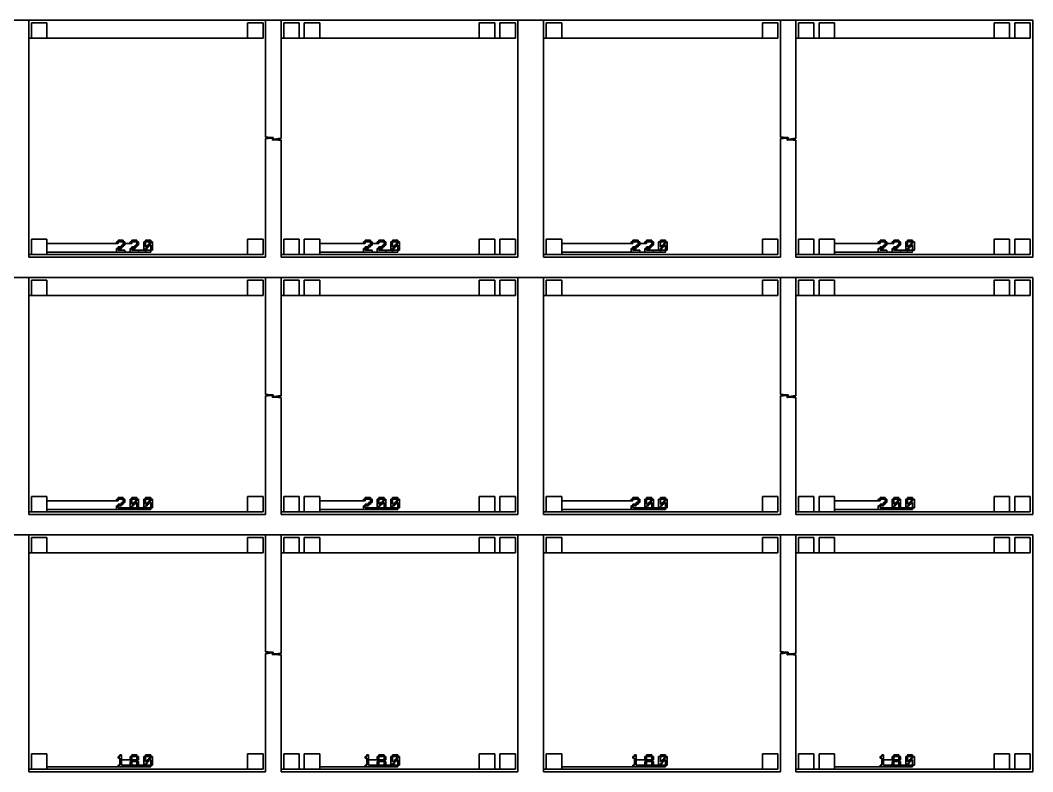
# Model space of a CAD drawing. Extents: x -10 to 10010, y -10 to 10010.
# Drawn here: x 6483 to 8450, y 3500 to 4960 of the extents above; entities that cross this region are included whole.
import ezdxf

# ---------------------------------------------------------------- set-up
doc = ezdxf.new("R2010")
doc.units = 0
for name, color, linetype in [('L11D0', 10, 'CONTINUOUS'), ('L5D0', 5, 'CONTINUOUS'), ('L6D0', 6, 'CONTINUOUS'), ('L7D0', 7, 'CONTINUOUS'), ('L8D0', 8, 'CONTINUOUS')]:
    doc.layers.add(name, color=color, linetype=linetype)

msp = doc.modelspace()

# ---------------------------------------------------------------- linework, layer by layer
at = {"layer": 'L11D0'}
for points in [[(6450, 4960), (6500, 4960), (6500, 4500), (6960, 4500), (6960, 4730), (6965, 4730), (6973, 4730.75), (6974.8, 4730.75), (6974.8, 4732.25), (6973, 4732.25), (6965, 4733), (6960, 4733), (6960, 4960), (6990, 4960), (6990, 4730), (6985, 4730), (6977, 4729.25), (6975.2, 4729.25), (6975.2, 4727.75), (6977, 4727.75), (6985, 4727), (6990, 4727), (6990, 4500), (7450, 4500), (7450, 4960), (7500, 4960), (7500, 4500), (7960, 4500), (7960, 4730), (7965, 4730), (7973, 4730.75), (7974.8, 4730.75), (7974.8, 4732.25), (7973, 4732.25), (7965, 4733), (7960, 4733), (7960, 4960), (7990, 4960), (7990, 4730), (7985, 4730), (7977, 4729.25), (7975.2, 4729.25), (7975.2, 4727.75), (7977, 4727.75), (7985, 4727), (7990, 4727), (7990, 4500), (8450, 4500), (8450, 4960), (1475, 4960)], [(6450, 4460), (6500, 4460), (6500, 4000), (6960, 4000), (6960, 4230), (6965, 4230), (6973, 4230.75), (6974.8, 4230.75), (6974.8, 4232.25), (6973, 4232.25), (6965, 4233), (6960, 4233), (6960, 4460), (6990, 4460), (6990, 4230), (6985, 4230), (6977, 4229.25), (6975.2, 4229.25), (6975.2, 4227.75), (6977, 4227.75), (6985, 4227), (6990, 4227), (6990, 4000), (7450, 4000), (7450, 4460), (7500, 4460), (7500, 4000), (7960, 4000), (7960, 4230), (7965, 4230), (7973, 4230.75), (7974.8, 4230.75), (7974.8, 4232.25), (7973, 4232.25), (7965, 4233), (7960, 4233), (7960, 4460), (7990, 4460), (7990, 4230), (7985, 4230), (7977, 4229.25), (7975.2, 4229.25), (7975.2, 4227.75), (7977, 4227.75), (7985, 4227), (7990, 4227), (7990, 4000), (8450, 4000), (8450, 4460), (1475, 4460)], [(6450, 3960), (6500, 3960), (6500, 3500), (6960, 3500), (6960, 3730), (6965, 3730), (6973, 3730.75), (6974.8, 3730.75), (6974.8, 3732.25), (6973, 3732.25), (6965, 3733), (6960, 3733), (6960, 3960), (6990, 3960), (6990, 3730), (6985, 3730), (6977, 3729.25), (6975.2, 3729.25), (6975.2, 3727.75), (6977, 3727.75), (6985, 3727), (6990, 3727), (6990, 3500), (7450, 3500), (7450, 3960), (7500, 3960), (7500, 3500), (7960, 3500), (7960, 3730), (7965, 3730), (7973, 3730.75), (7974.8, 3730.75), (7974.8, 3732.25), (7973, 3732.25), (7965, 3733), (7960, 3733), (7960, 3960), (7990, 3960), (7990, 3730), (7985, 3730), (7977, 3729.25), (7975.2, 3729.25), (7975.2, 3727.75), (7977, 3727.75), (7985, 3727), (7990, 3727), (7990, 3500), (8450, 3500), (8450, 3960), (1475, 3960)]]:
    msp.add_lwpolyline(points, dxfattribs=at)
for points in [[(6505, 4925), (6505, 4955), (6535, 4955), (6535, 4925)], [(6925, 4925), (6925, 4955), (6955, 4955), (6955, 4925)], [(6995, 4925), (6995, 4955), (7025, 4955), (7025, 4925)], [(7035, 4925), (7035, 4955), (7065, 4955), (7065, 4925)], [(7375, 4925), (7375, 4955), (7405, 4955), (7405, 4925)], [(7415, 4925), (7415, 4955), (7445, 4955), (7445, 4925)], [(7505, 4925), (7505, 4955), (7535, 4955), (7535, 4925)], [(7925, 4925), (7925, 4955), (7955, 4955), (7955, 4925)], [(7995, 4925), (7995, 4955), (8025, 4955), (8025, 4925)], [(8035, 4925), (8035, 4955), (8065, 4955), (8065, 4925)], [(8375, 4925), (8375, 4955), (8405, 4955), (8405, 4925)], [(8415, 4925), (8415, 4955), (8445, 4955), (8445, 4925)], [(6505, 4505), (6505, 4535), (6535, 4535), (6535, 4505)], [(6670, 4526.333), (6670, 4529.667), (6673.333, 4529.667), (6673.333, 4526.333)], [(6673.333, 4529.667), (6673.333, 4533), (6683.333, 4533), (6683.333, 4529.667)], [(6683.333, 4523), (6683.333, 4529.667), (6686.667, 4529.667), (6686.667, 4523)], [(6696.667, 4526.333), (6696.667, 4529.667), (6700, 4529.667), (6700, 4526.333)], [(6700, 4529.667), (6700, 4533), (6710, 4533), (6710, 4529.667)], [(6710, 4523), (6710, 4529.667), (6713.333, 4529.667), (6713.333, 4523)], [(6723.333, 4513), (6723.333, 4529.667), (6726.667, 4529.667), (6726.667, 4519.667), (6730, 4519.667), (6730, 4516.333), (6726.667, 4516.333), (6726.667, 4513)], [(6726.667, 4529.667), (6726.667, 4533), (6736.667, 4533), (6736.667, 4529.667)], [(6736.667, 4513), (6736.667, 4523), (6733.333, 4523), (6733.333, 4526.333), (6736.667, 4526.333), (6736.667, 4529.667), (6740, 4529.667), (6740, 4513)], [(6925, 4505), (6925, 4535), (6955, 4535), (6955, 4505)], [(6995, 4505), (6995, 4535), (7025, 4535), (7025, 4505)], [(7035, 4505), (7035, 4535), (7065, 4535), (7065, 4505)], [(7150, 4526.333), (7150, 4529.667), (7153.333, 4529.667), (7153.333, 4526.333)], [(7153.333, 4529.667), (7153.333, 4533), (7163.333, 4533), (7163.333, 4529.667)], [(7163.333, 4523), (7163.333, 4529.667), (7166.667, 4529.667), (7166.667, 4523)], [(7176.667, 4526.333), (7176.667, 4529.667), (7180, 4529.667), (7180, 4526.333)], [(7180, 4529.667), (7180, 4533), (7190, 4533), (7190, 4529.667)], [(7190, 4523), (7190, 4529.667), (7193.333, 4529.667), (7193.333, 4523)], [(7203.333, 4513), (7203.333, 4529.667), (7206.667, 4529.667), (7206.667, 4519.667), (7210, 4519.667), (7210, 4516.333), (7206.667, 4516.333), (7206.667, 4513)], [(7206.667, 4529.667), (7206.667, 4533), (7216.667, 4533), (7216.667, 4529.667)], [(7216.667, 4513), (7216.667, 4523), (7213.333, 4523), (7213.333, 4526.333), (7216.667, 4526.333), (7216.667, 4529.667), (7220, 4529.667), (7220, 4513)], [(7375, 4505), (7375, 4535), (7405, 4535), (7405, 4505)], [(7415, 4505), (7415, 4535), (7445, 4535), (7445, 4505)], [(7505, 4505), (7505, 4535), (7535, 4535), (7535, 4505)], [(7670, 4526.333), (7670, 4529.667), (7673.333, 4529.667), (7673.333, 4526.333)], [(7673.333, 4529.667), (7673.333, 4533), (7683.333, 4533), (7683.333, 4529.667)], [(7683.333, 4523), (7683.333, 4529.667), (7686.667, 4529.667), (7686.667, 4523)], [(7696.667, 4526.333), (7696.667, 4529.667), (7700, 4529.667), (7700, 4526.333)], [(7700, 4529.667), (7700, 4533), (7710, 4533), (7710, 4529.667)], [(7710, 4523), (7710, 4529.667), (7713.333, 4529.667), (7713.333, 4523)], [(7723.333, 4513), (7723.333, 4529.667), (7726.667, 4529.667), (7726.667, 4519.667), (7730, 4519.667), (7730, 4516.333), (7726.667, 4516.333), (7726.667, 4513)], [(7726.667, 4529.667), (7726.667, 4533), (7736.667, 4533), (7736.667, 4529.667)], [(7736.667, 4513), (7736.667, 4523), (7733.333, 4523), (7733.333, 4526.333), (7736.667, 4526.333), (7736.667, 4529.667), (7740, 4529.667), (7740, 4513)], [(7925, 4505), (7925, 4535), (7955, 4535), (7955, 4505)], [(7995, 4505), (7995, 4535), (8025, 4535), (8025, 4505)], [(8035, 4505), (8035, 4535), (8065, 4535), (8065, 4505)], [(8150, 4526.333), (8150, 4529.667), (8153.333, 4529.667), (8153.333, 4526.333)], [(8153.333, 4529.667), (8153.333, 4533), (8163.333, 4533), (8163.333, 4529.667)], [(8163.333, 4523), (8163.333, 4529.667), (8166.667, 4529.667), (8166.667, 4523)], [(8176.667, 4526.333), (8176.667, 4529.667), (8180, 4529.667), (8180, 4526.333)], [(8180, 4529.667), (8180, 4533), (8190, 4533), (8190, 4529.667)], [(8190, 4523), (8190, 4529.667), (8193.333, 4529.667), (8193.333, 4523)], [(8203.333, 4513), (8203.333, 4529.667), (8206.667, 4529.667), (8206.667, 4519.667), (8210, 4519.667), (8210, 4516.333), (8206.667, 4516.333), (8206.667, 4513)], [(8206.667, 4529.667), (8206.667, 4533), (8216.667, 4533), (8216.667, 4529.667)], [(8216.667, 4513), (8216.667, 4523), (8213.333, 4523), (8213.333, 4526.333), (8216.667, 4526.333), (8216.667, 4529.667), (8220, 4529.667), (8220, 4513)], [(8375, 4505), (8375, 4535), (8405, 4535), (8405, 4505)], [(8415, 4505), (8415, 4535), (8445, 4535), (8445, 4505)], [(6670, 4509.667), (6670, 4516.333), (6673.333, 4516.333), (6673.333, 4513), (6686.667, 4513), (6686.667, 4509.667)], [(6673.333, 4516.333), (6673.333, 4519.667), (6680, 4519.667), (6680, 4516.333)], [(6680, 4519.667), (6680, 4523), (6683.333, 4523), (6683.333, 4519.667)], [(6696.667, 4509.667), (6696.667, 4516.333), (6700, 4516.333), (6700, 4513), (6713.333, 4513), (6713.333, 4509.667)], [(6700, 4516.333), (6700, 4519.667), (6706.667, 4519.667), (6706.667, 4516.333)], [(6706.667, 4519.667), (6706.667, 4523), (6710, 4523), (6710, 4519.667)], [(6726.667, 4509.667), (6726.667, 4513), (6736.667, 4513), (6736.667, 4509.667)], [(6730, 4519.667), (6730, 4523), (6733.333, 4523), (6733.333, 4519.667)], [(7150, 4509.667), (7150, 4516.333), (7153.333, 4516.333), (7153.333, 4513), (7166.667, 4513), (7166.667, 4509.667)], [(7153.333, 4516.333), (7153.333, 4519.667), (7160, 4519.667), (7160, 4516.333)], [(7160, 4519.667), (7160, 4523), (7163.333, 4523), (7163.333, 4519.667)], [(7176.667, 4509.667), (7176.667, 4516.333), (7180, 4516.333), (7180, 4513), (7193.333, 4513), (7193.333, 4509.667)], [(7180, 4516.333), (7180, 4519.667), (7186.667, 4519.667), (7186.667, 4516.333)], [(7186.667, 4519.667), (7186.667, 4523), (7190, 4523), (7190, 4519.667)], [(7206.667, 4509.667), (7206.667, 4513), (7216.667, 4513), (7216.667, 4509.667)], [(7210, 4519.667), (7210, 4523), (7213.333, 4523), (7213.333, 4519.667)], [(7670, 4509.667), (7670, 4516.333), (7673.333, 4516.333), (7673.333, 4513), (7686.667, 4513), (7686.667, 4509.667)], [(7673.333, 4516.333), (7673.333, 4519.667), (7680, 4519.667), (7680, 4516.333)], [(7680, 4519.667), (7680, 4523), (7683.333, 4523), (7683.333, 4519.667)], [(7696.667, 4509.667), (7696.667, 4516.333), (7700, 4516.333), (7700, 4513), (7713.333, 4513), (7713.333, 4509.667)], [(7700, 4516.333), (7700, 4519.667), (7706.667, 4519.667), (7706.667, 4516.333)], [(7706.667, 4519.667), (7706.667, 4523), (7710, 4523), (7710, 4519.667)], [(7726.667, 4509.667), (7726.667, 4513), (7736.667, 4513), (7736.667, 4509.667)], [(7730, 4519.667), (7730, 4523), (7733.333, 4523), (7733.333, 4519.667)], [(8150, 4509.667), (8150, 4516.333), (8153.333, 4516.333), (8153.333, 4513), (8166.667, 4513), (8166.667, 4509.667)], [(8153.333, 4516.333), (8153.333, 4519.667), (8160, 4519.667), (8160, 4516.333)], [(8160, 4519.667), (8160, 4523), (8163.333, 4523), (8163.333, 4519.667)], [(8176.667, 4509.667), (8176.667, 4516.333), (8180, 4516.333), (8180, 4513), (8193.333, 4513), (8193.333, 4509.667)], [(8180, 4516.333), (8180, 4519.667), (8186.667, 4519.667), (8186.667, 4516.333)], [(8186.667, 4519.667), (8186.667, 4523), (8190, 4523), (8190, 4519.667)], [(8206.667, 4509.667), (8206.667, 4513), (8216.667, 4513), (8216.667, 4509.667)], [(8210, 4519.667), (8210, 4523), (8213.333, 4523), (8213.333, 4519.667)], [(6505, 4425), (6505, 4455), (6535, 4455), (6535, 4425)], [(6925, 4425), (6925, 4455), (6955, 4455), (6955, 4425)], [(6995, 4425), (6995, 4455), (7025, 4455), (7025, 4425)], [(7035, 4425), (7035, 4455), (7065, 4455), (7065, 4425)], [(7375, 4425), (7375, 4455), (7405, 4455), (7405, 4425)], [(7415, 4425), (7415, 4455), (7445, 4455), (7445, 4425)], [(7505, 4425), (7505, 4455), (7535, 4455), (7535, 4425)], [(7925, 4425), (7925, 4455), (7955, 4455), (7955, 4425)], [(7995, 4425), (7995, 4455), (8025, 4455), (8025, 4425)], [(8035, 4425), (8035, 4455), (8065, 4455), (8065, 4425)], [(8375, 4425), (8375, 4455), (8405, 4455), (8405, 4425)], [(8415, 4425), (8415, 4455), (8445, 4455), (8445, 4425)], [(6505, 4005), (6505, 4035), (6535, 4035), (6535, 4005)], [(6673.333, 4029.667), (6673.333, 4033), (6683.333, 4033), (6683.333, 4029.667)], [(6700, 4029.667), (6700, 4033), (6710, 4033), (6710, 4029.667)], [(6726.667, 4029.667), (6726.667, 4033), (6736.667, 4033), (6736.667, 4029.667)], [(6925, 4005), (6925, 4035), (6955, 4035), (6955, 4005)], [(6995, 4005), (6995, 4035), (7025, 4035), (7025, 4005)], [(7035, 4005), (7035, 4035), (7065, 4035), (7065, 4005)], [(7153.333, 4029.667), (7153.333, 4033), (7163.333, 4033), (7163.333, 4029.667)], [(7180, 4029.667), (7180, 4033), (7190, 4033), (7190, 4029.667)], [(7206.667, 4029.667), (7206.667, 4033), (7216.667, 4033), (7216.667, 4029.667)], [(7375, 4005), (7375, 4035), (7405, 4035), (7405, 4005)], [(7415, 4005), (7415, 4035), (7445, 4035), (7445, 4005)], [(7505, 4005), (7505, 4035), (7535, 4035), (7535, 4005)], [(7673.333, 4029.667), (7673.333, 4033), (7683.333, 4033), (7683.333, 4029.667)], [(7700, 4029.667), (7700, 4033), (7710, 4033), (7710, 4029.667)], [(7726.667, 4029.667), (7726.667, 4033), (7736.667, 4033), (7736.667, 4029.667)], [(7925, 4005), (7925, 4035), (7955, 4035), (7955, 4005)], [(7995, 4005), (7995, 4035), (8025, 4035), (8025, 4005)], [(8035, 4005), (8035, 4035), (8065, 4035), (8065, 4005)], [(8153.333, 4029.667), (8153.333, 4033), (8163.333, 4033), (8163.333, 4029.667)], [(8180, 4029.667), (8180, 4033), (8190, 4033), (8190, 4029.667)], [(8206.667, 4029.667), (8206.667, 4033), (8216.667, 4033), (8216.667, 4029.667)], [(8375, 4005), (8375, 4035), (8405, 4035), (8405, 4005)], [(8415, 4005), (8415, 4035), (8445, 4035), (8445, 4005)], [(6670, 4026.333), (6670, 4029.667), (6673.333, 4029.667), (6673.333, 4026.333)], [(6670, 4009.667), (6670, 4016.333), (6673.333, 4016.333), (6673.333, 4013), (6686.667, 4013), (6686.667, 4009.667)], [(6673.333, 4016.333), (6673.333, 4019.667), (6680, 4019.667), (6680, 4016.333)], [(6680, 4019.667), (6680, 4023), (6683.333, 4023), (6683.333, 4019.667)], [(6683.333, 4023), (6683.333, 4029.667), (6686.667, 4029.667), (6686.667, 4023)], [(6696.667, 4013), (6696.667, 4029.667), (6700, 4029.667), (6700, 4019.667), (6703.333, 4019.667), (6703.333, 4016.333), (6700, 4016.333), (6700, 4013)], [(6700, 4009.667), (6700, 4013), (6710, 4013), (6710, 4009.667)], [(6703.333, 4019.667), (6703.333, 4023), (6706.667, 4023), (6706.667, 4019.667)], [(6710, 4013), (6710, 4023), (6706.667, 4023), (6706.667, 4026.333), (6710, 4026.333), (6710, 4029.667), (6713.333, 4029.667), (6713.333, 4013)], [(6723.333, 4013), (6723.333, 4029.667), (6726.667, 4029.667), (6726.667, 4019.667), (6730, 4019.667), (6730, 4016.333), (6726.667, 4016.333), (6726.667, 4013)], [(6726.667, 4009.667), (6726.667, 4013), (6736.667, 4013), (6736.667, 4009.667)], [(6730, 4019.667), (6730, 4023), (6733.333, 4023), (6733.333, 4019.667)], [(6736.667, 4013), (6736.667, 4023), (6733.333, 4023), (6733.333, 4026.333), (6736.667, 4026.333), (6736.667, 4029.667), (6740, 4029.667), (6740, 4013)], [(7150, 4026.333), (7150, 4029.667), (7153.333, 4029.667), (7153.333, 4026.333)], [(7150, 4009.667), (7150, 4016.333), (7153.333, 4016.333), (7153.333, 4013), (7166.667, 4013), (7166.667, 4009.667)], [(7153.333, 4016.333), (7153.333, 4019.667), (7160, 4019.667), (7160, 4016.333)], [(7160, 4019.667), (7160, 4023), (7163.333, 4023), (7163.333, 4019.667)], [(7163.333, 4023), (7163.333, 4029.667), (7166.667, 4029.667), (7166.667, 4023)], [(7176.667, 4013), (7176.667, 4029.667), (7180, 4029.667), (7180, 4019.667), (7183.333, 4019.667), (7183.333, 4016.333), (7180, 4016.333), (7180, 4013)], [(7180, 4009.667), (7180, 4013), (7190, 4013), (7190, 4009.667)], [(7183.333, 4019.667), (7183.333, 4023), (7186.667, 4023), (7186.667, 4019.667)], [(7190, 4013), (7190, 4023), (7186.667, 4023), (7186.667, 4026.333), (7190, 4026.333), (7190, 4029.667), (7193.333, 4029.667), (7193.333, 4013)], [(7203.333, 4013), (7203.333, 4029.667), (7206.667, 4029.667), (7206.667, 4019.667), (7210, 4019.667), (7210, 4016.333), (7206.667, 4016.333), (7206.667, 4013)], [(7206.667, 4009.667), (7206.667, 4013), (7216.667, 4013), (7216.667, 4009.667)], [(7210, 4019.667), (7210, 4023), (7213.333, 4023), (7213.333, 4019.667)], [(7216.667, 4013), (7216.667, 4023), (7213.333, 4023), (7213.333, 4026.333), (7216.667, 4026.333), (7216.667, 4029.667), (7220, 4029.667), (7220, 4013)], [(7670, 4026.333), (7670, 4029.667), (7673.333, 4029.667), (7673.333, 4026.333)], [(7670, 4009.667), (7670, 4016.333), (7673.333, 4016.333), (7673.333, 4013), (7686.667, 4013), (7686.667, 4009.667)], [(7673.333, 4016.333), (7673.333, 4019.667), (7680, 4019.667), (7680, 4016.333)], [(7680, 4019.667), (7680, 4023), (7683.333, 4023), (7683.333, 4019.667)], [(7683.333, 4023), (7683.333, 4029.667), (7686.667, 4029.667), (7686.667, 4023)], [(7696.667, 4013), (7696.667, 4029.667), (7700, 4029.667), (7700, 4019.667), (7703.333, 4019.667), (7703.333, 4016.333), (7700, 4016.333), (7700, 4013)], [(7700, 4009.667), (7700, 4013), (7710, 4013), (7710, 4009.667)], [(7703.333, 4019.667), (7703.333, 4023), (7706.667, 4023), (7706.667, 4019.667)], [(7710, 4013), (7710, 4023), (7706.667, 4023), (7706.667, 4026.333), (7710, 4026.333), (7710, 4029.667), (7713.333, 4029.667), (7713.333, 4013)], [(7723.333, 4013), (7723.333, 4029.667), (7726.667, 4029.667), (7726.667, 4019.667), (7730, 4019.667), (7730, 4016.333), (7726.667, 4016.333), (7726.667, 4013)], [(7726.667, 4009.667), (7726.667, 4013), (7736.667, 4013), (7736.667, 4009.667)], [(7730, 4019.667), (7730, 4023), (7733.333, 4023), (7733.333, 4019.667)], [(7736.667, 4013), (7736.667, 4023), (7733.333, 4023), (7733.333, 4026.333), (7736.667, 4026.333), (7736.667, 4029.667), (7740, 4029.667), (7740, 4013)], [(8150, 4026.333), (8150, 4029.667), (8153.333, 4029.667), (8153.333, 4026.333)], [(8150, 4009.667), (8150, 4016.333), (8153.333, 4016.333), (8153.333, 4013), (8166.667, 4013), (8166.667, 4009.667)], [(8153.333, 4016.333), (8153.333, 4019.667), (8160, 4019.667), (8160, 4016.333)], [(8160, 4019.667), (8160, 4023), (8163.333, 4023), (8163.333, 4019.667)], [(8163.333, 4023), (8163.333, 4029.667), (8166.667, 4029.667), (8166.667, 4023)], [(8176.667, 4013), (8176.667, 4029.667), (8180, 4029.667), (8180, 4019.667), (8183.333, 4019.667), (8183.333, 4016.333), (8180, 4016.333), (8180, 4013)], [(8180, 4009.667), (8180, 4013), (8190, 4013), (8190, 4009.667)], [(8183.333, 4019.667), (8183.333, 4023), (8186.667, 4023), (8186.667, 4019.667)], [(8190, 4013), (8190, 4023), (8186.667, 4023), (8186.667, 4026.333), (8190, 4026.333), (8190, 4029.667), (8193.333, 4029.667), (8193.333, 4013)], [(8203.333, 4013), (8203.333, 4029.667), (8206.667, 4029.667), (8206.667, 4019.667), (8210, 4019.667), (8210, 4016.333), (8206.667, 4016.333), (8206.667, 4013)], [(8206.667, 4009.667), (8206.667, 4013), (8216.667, 4013), (8216.667, 4009.667)], [(8210, 4019.667), (8210, 4023), (8213.333, 4023), (8213.333, 4019.667)], [(8216.667, 4013), (8216.667, 4023), (8213.333, 4023), (8213.333, 4026.333), (8216.667, 4026.333), (8216.667, 4029.667), (8220, 4029.667), (8220, 4013)], [(6505, 3925), (6505, 3955), (6535, 3955), (6535, 3925)], [(6925, 3925), (6925, 3955), (6955, 3955), (6955, 3925)], [(6995, 3925), (6995, 3955), (7025, 3955), (7025, 3925)], [(7035, 3925), (7035, 3955), (7065, 3955), (7065, 3925)], [(7375, 3925), (7375, 3955), (7405, 3955), (7405, 3925)], [(7415, 3925), (7415, 3955), (7445, 3955), (7445, 3925)], [(7505, 3925), (7505, 3955), (7535, 3955), (7535, 3925)], [(7925, 3925), (7925, 3955), (7955, 3955), (7955, 3925)], [(7995, 3925), (7995, 3955), (8025, 3955), (8025, 3925)], [(8035, 3925), (8035, 3955), (8065, 3955), (8065, 3925)], [(8375, 3925), (8375, 3955), (8405, 3955), (8405, 3925)], [(8415, 3925), (8415, 3955), (8445, 3955), (8445, 3925)], [(6505, 3505), (6505, 3535), (6535, 3535), (6535, 3505)], [(6673.333, 3509.667), (6673.333, 3513), (6676.667, 3513), (6676.667, 3526.333), (6673.333, 3526.333), (6673.333, 3529.667), (6676.667, 3529.667), (6676.667, 3533), (6680, 3533), (6680, 3513), (6683.333, 3513), (6683.333, 3509.667)], [(6696.667, 3523), (6696.667, 3529.667), (6700, 3529.667), (6700, 3523)], [(6700, 3529.667), (6700, 3533), (6710, 3533), (6710, 3529.667)], [(6700, 3519.667), (6700, 3523), (6710, 3523), (6710, 3519.667)], [(6710, 3523), (6710, 3529.667), (6713.333, 3529.667), (6713.333, 3523)], [(6723.333, 3513), (6723.333, 3529.667), (6726.667, 3529.667), (6726.667, 3519.667), (6730, 3519.667), (6730, 3516.333), (6726.667, 3516.333), (6726.667, 3513)], [(6726.667, 3529.667), (6726.667, 3533), (6736.667, 3533), (6736.667, 3529.667)], [(6730, 3519.667), (6730, 3523), (6733.333, 3523), (6733.333, 3519.667)], [(6736.667, 3513), (6736.667, 3523), (6733.333, 3523), (6733.333, 3526.333), (6736.667, 3526.333), (6736.667, 3529.667), (6740, 3529.667), (6740, 3513)], [(6925, 3505), (6925, 3535), (6955, 3535), (6955, 3505)], [(6995, 3505), (6995, 3535), (7025, 3535), (7025, 3505)], [(7035, 3505), (7035, 3535), (7065, 3535), (7065, 3505)], [(7153.333, 3509.667), (7153.333, 3513), (7156.667, 3513), (7156.667, 3526.333), (7153.333, 3526.333), (7153.333, 3529.667), (7156.667, 3529.667), (7156.667, 3533), (7160, 3533), (7160, 3513), (7163.333, 3513), (7163.333, 3509.667)], [(7176.667, 3523), (7176.667, 3529.667), (7180, 3529.667), (7180, 3523)], [(7180, 3529.667), (7180, 3533), (7190, 3533), (7190, 3529.667)], [(7180, 3519.667), (7180, 3523), (7190, 3523), (7190, 3519.667)], [(7190, 3523), (7190, 3529.667), (7193.333, 3529.667), (7193.333, 3523)], [(7203.333, 3513), (7203.333, 3529.667), (7206.667, 3529.667), (7206.667, 3519.667), (7210, 3519.667), (7210, 3516.333), (7206.667, 3516.333), (7206.667, 3513)], [(7206.667, 3529.667), (7206.667, 3533), (7216.667, 3533), (7216.667, 3529.667)], [(7210, 3519.667), (7210, 3523), (7213.333, 3523), (7213.333, 3519.667)], [(7216.667, 3513), (7216.667, 3523), (7213.333, 3523), (7213.333, 3526.333), (7216.667, 3526.333), (7216.667, 3529.667), (7220, 3529.667), (7220, 3513)], [(7375, 3505), (7375, 3535), (7405, 3535), (7405, 3505)], [(7415, 3505), (7415, 3535), (7445, 3535), (7445, 3505)], [(7505, 3505), (7505, 3535), (7535, 3535), (7535, 3505)], [(7673.333, 3509.667), (7673.333, 3513), (7676.667, 3513), (7676.667, 3526.333), (7673.333, 3526.333), (7673.333, 3529.667), (7676.667, 3529.667), (7676.667, 3533), (7680, 3533), (7680, 3513), (7683.333, 3513), (7683.333, 3509.667)], [(7696.667, 3523), (7696.667, 3529.667), (7700, 3529.667), (7700, 3523)], [(7700, 3529.667), (7700, 3533), (7710, 3533), (7710, 3529.667)], [(7700, 3519.667), (7700, 3523), (7710, 3523), (7710, 3519.667)], [(7710, 3523), (7710, 3529.667), (7713.333, 3529.667), (7713.333, 3523)], [(7723.333, 3513), (7723.333, 3529.667), (7726.667, 3529.667), (7726.667, 3519.667), (7730, 3519.667), (7730, 3516.333), (7726.667, 3516.333), (7726.667, 3513)], [(7726.667, 3529.667), (7726.667, 3533), (7736.667, 3533), (7736.667, 3529.667)], [(7730, 3519.667), (7730, 3523), (7733.333, 3523), (7733.333, 3519.667)], [(7736.667, 3513), (7736.667, 3523), (7733.333, 3523), (7733.333, 3526.333), (7736.667, 3526.333), (7736.667, 3529.667), (7740, 3529.667), (7740, 3513)], [(7925, 3505), (7925, 3535), (7955, 3535), (7955, 3505)], [(7995, 3505), (7995, 3535), (8025, 3535), (8025, 3505)], [(8035, 3505), (8035, 3535), (8065, 3535), (8065, 3505)], [(8153.333, 3509.667), (8153.333, 3513), (8156.667, 3513), (8156.667, 3526.333), (8153.333, 3526.333), (8153.333, 3529.667), (8156.667, 3529.667), (8156.667, 3533), (8160, 3533), (8160, 3513), (8163.333, 3513), (8163.333, 3509.667)], [(8176.667, 3523), (8176.667, 3529.667), (8180, 3529.667), (8180, 3523)], [(8180, 3529.667), (8180, 3533), (8190, 3533), (8190, 3529.667)], [(8180, 3519.667), (8180, 3523), (8190, 3523), (8190, 3519.667)], [(8190, 3523), (8190, 3529.667), (8193.333, 3529.667), (8193.333, 3523)], [(8203.333, 3513), (8203.333, 3529.667), (8206.667, 3529.667), (8206.667, 3519.667), (8210, 3519.667), (8210, 3516.333), (8206.667, 3516.333), (8206.667, 3513)], [(8206.667, 3529.667), (8206.667, 3533), (8216.667, 3533), (8216.667, 3529.667)], [(8210, 3519.667), (8210, 3523), (8213.333, 3523), (8213.333, 3519.667)], [(8216.667, 3513), (8216.667, 3523), (8213.333, 3523), (8213.333, 3526.333), (8216.667, 3526.333), (8216.667, 3529.667), (8220, 3529.667), (8220, 3513)], [(8375, 3505), (8375, 3535), (8405, 3535), (8405, 3505)], [(8415, 3505), (8415, 3535), (8445, 3535), (8445, 3505)], [(6696.667, 3513), (6696.667, 3519.667), (6700, 3519.667), (6700, 3513)], [(6700, 3509.667), (6700, 3513), (6710, 3513), (6710, 3509.667)], [(6710, 3513), (6710, 3519.667), (6713.333, 3519.667), (6713.333, 3513)], [(6726.667, 3509.667), (6726.667, 3513), (6736.667, 3513), (6736.667, 3509.667)], [(7176.667, 3513), (7176.667, 3519.667), (7180, 3519.667), (7180, 3513)], [(7180, 3509.667), (7180, 3513), (7190, 3513), (7190, 3509.667)], [(7190, 3513), (7190, 3519.667), (7193.333, 3519.667), (7193.333, 3513)], [(7206.667, 3509.667), (7206.667, 3513), (7216.667, 3513), (7216.667, 3509.667)], [(7696.667, 3513), (7696.667, 3519.667), (7700, 3519.667), (7700, 3513)], [(7700, 3509.667), (7700, 3513), (7710, 3513), (7710, 3509.667)], [(7710, 3513), (7710, 3519.667), (7713.333, 3519.667), (7713.333, 3513)], [(7726.667, 3509.667), (7726.667, 3513), (7736.667, 3513), (7736.667, 3509.667)], [(8176.667, 3513), (8176.667, 3519.667), (8180, 3519.667), (8180, 3513)], [(8180, 3509.667), (8180, 3513), (8190, 3513), (8190, 3509.667)], [(8190, 3513), (8190, 3519.667), (8193.333, 3519.667), (8193.333, 3513)], [(8206.667, 3509.667), (8206.667, 3513), (8216.667, 3513), (8216.667, 3509.667)]]:
    msp.add_lwpolyline(points, close=True, dxfattribs=at)
at = {"layer": 'L5D0'}
for points in [[(6500, 4500), (6500, 4505), (6955, 4505), (6955, 4535), (6925, 4535), (6925, 4505), (6535, 4505), (6535, 4509.667), (6736.667, 4509.667), (6736.667, 4513), (6726.667, 4513), (6726.667, 4509.667), (6713.333, 4509.667), (6713.333, 4513), (6700, 4513), (6726.667, 4513), (6726.667, 4516.333), (6730, 4516.333), (6730, 4519.667), (6726.667, 4519.667), (6733.333, 4519.667), (6733.333, 4523), (6736.667, 4523), (6736.667, 4513), (6740, 4513), (6740, 4529.667), (6736.667, 4529.667), (6736.667, 4526.333), (6733.333, 4526.333), (6733.333, 4523), (6730, 4523), (6730, 4519.667), (6726.667, 4519.667), (6726.667, 4529.667), (6736.667, 4529.667), (6736.667, 4533), (6726.667, 4533), (6726.667, 4529.667), (6723.333, 4529.667), (6723.333, 4513), (6700, 4513), (6700, 4516.333), (6706.667, 4516.333), (6706.667, 4519.667), (6710, 4519.667), (6710, 4523), (6713.333, 4523), (6713.333, 4529.667), (6710, 4529.667), (6710, 4523), (6706.667, 4523), (6706.667, 4519.667), (6700, 4519.667), (6700, 4516.333), (6696.667, 4516.333), (6696.667, 4509.667), (6686.667, 4509.667), (6686.667, 4513), (6673.333, 4513), (6673.333, 4516.333), (6680, 4516.333), (6680, 4519.667), (6683.333, 4519.667), (6683.333, 4523), (6686.667, 4523), (6686.667, 4526.333), (6700, 4526.333), (6700, 4529.667), (6710, 4529.667), (6710, 4533), (6700, 4533), (6700, 4529.667), (6696.667, 4529.667), (6696.667, 4526.333), (6686.667, 4526.333), (6686.667, 4529.667), (6683.333, 4529.667), (6683.333, 4523), (6680, 4523), (6680, 4519.667), (6673.333, 4519.667), (6673.333, 4516.333), (6670, 4516.333), (6670, 4509.667), (6535, 4509.667), (6535, 4526.333), (6673.333, 4526.333), (6673.333, 4529.667), (6683.333, 4529.667), (6683.333, 4533), (6673.333, 4533), (6673.333, 4529.667), (6670, 4529.667), (6670, 4526.333), (6535, 4526.333), (6535, 4535), (6505, 4535), (6505, 4505), (6500, 4505), (6500, 4925), (6955, 4925), (6955, 4955), (6925, 4955), (6925, 4925), (6535, 4925), (6535, 4955), (6505, 4955), (6505, 4925), (6500, 4925), (6500, 4960), (6960, 4960), (6960, 4733), (6965, 4733), (6973, 4732.25), (6974.8, 4732.25), (6974.8, 4730.75), (6973, 4730.75), (6965, 4730), (6960, 4730), (6960, 4500)], [(6990, 4500), (6990, 4505), (7445, 4505), (7445, 4535), (7415, 4535), (7415, 4505), (7405, 4505), (7405, 4535), (7375, 4535), (7375, 4505), (7065, 4505), (7065, 4509.667), (7216.667, 4509.667), (7216.667, 4513), (7206.667, 4513), (7206.667, 4509.667), (7193.333, 4509.667), (7193.333, 4513), (7180, 4513), (7206.667, 4513), (7206.667, 4516.333), (7210, 4516.333), (7210, 4519.667), (7206.667, 4519.667), (7213.333, 4519.667), (7213.333, 4523), (7216.667, 4523), (7216.667, 4513), (7220, 4513), (7220, 4529.667), (7216.667, 4529.667), (7216.667, 4526.333), (7213.333, 4526.333), (7213.333, 4523), (7210, 4523), (7210, 4519.667), (7206.667, 4519.667), (7206.667, 4529.667), (7216.667, 4529.667), (7216.667, 4533), (7206.667, 4533), (7206.667, 4529.667), (7203.333, 4529.667), (7203.333, 4513), (7180, 4513), (7180, 4516.333), (7186.667, 4516.333), (7186.667, 4519.667), (7190, 4519.667), (7190, 4523), (7193.333, 4523), (7193.333, 4529.667), (7190, 4529.667), (7190, 4523), (7186.667, 4523), (7186.667, 4519.667), (7180, 4519.667), (7180, 4516.333), (7176.667, 4516.333), (7176.667, 4509.667), (7166.667, 4509.667), (7166.667, 4513), (7153.333, 4513), (7153.333, 4516.333), (7160, 4516.333), (7160, 4519.667), (7163.333, 4519.667), (7163.333, 4523), (7166.667, 4523), (7166.667, 4526.333), (7180, 4526.333), (7180, 4529.667), (7190, 4529.667), (7190, 4533), (7180, 4533), (7180, 4529.667), (7176.667, 4529.667), (7176.667, 4526.333), (7166.667, 4526.333), (7166.667, 4529.667), (7163.333, 4529.667), (7163.333, 4523), (7160, 4523), (7160, 4519.667), (7153.333, 4519.667), (7153.333, 4516.333), (7150, 4516.333), (7150, 4509.667), (7065, 4509.667), (7065, 4526.333), (7153.333, 4526.333), (7153.333, 4529.667), (7163.333, 4529.667), (7163.333, 4533), (7153.333, 4533), (7153.333, 4529.667), (7150, 4529.667), (7150, 4526.333), (7065, 4526.333), (7065, 4535), (7035, 4535), (7035, 4505), (7025, 4505), (7025, 4535), (6995, 4535), (6995, 4505), (6990, 4505), (6990, 4727), (6985, 4727), (6977, 4727.75), (6975.2, 4727.75), (6975.2, 4729.25), (6977, 4729.25), (6985, 4730), (6990, 4730), (6990, 4925), (7445, 4925), (7445, 4955), (7415, 4955), (7415, 4925), (7405, 4925), (7405, 4955), (7375, 4955), (7375, 4925), (7065, 4925), (7065, 4955), (7035, 4955), (7035, 4925), (7025, 4925), (7025, 4955), (6995, 4955), (6995, 4925), (6990, 4925), (6990, 4960), (7450, 4960), (7450, 4500)], [(7500, 4500), (7500, 4505), (7955, 4505), (7955, 4535), (7925, 4535), (7925, 4505), (7535, 4505), (7535, 4509.667), (7736.667, 4509.667), (7736.667, 4513), (7726.667, 4513), (7726.667, 4509.667), (7713.333, 4509.667), (7713.333, 4513), (7700, 4513), (7726.667, 4513), (7726.667, 4516.333), (7730, 4516.333), (7730, 4519.667), (7726.667, 4519.667), (7733.333, 4519.667), (7733.333, 4523), (7736.667, 4523), (7736.667, 4513), (7740, 4513), (7740, 4529.667), (7736.667, 4529.667), (7736.667, 4526.333), (7733.333, 4526.333), (7733.333, 4523), (7730, 4523), (7730, 4519.667), (7726.667, 4519.667), (7726.667, 4529.667), (7736.667, 4529.667), (7736.667, 4533), (7726.667, 4533), (7726.667, 4529.667), (7723.333, 4529.667), (7723.333, 4513), (7700, 4513), (7700, 4516.333), (7706.667, 4516.333), (7706.667, 4519.667), (7710, 4519.667), (7710, 4523), (7713.333, 4523), (7713.333, 4529.667), (7710, 4529.667), (7710, 4523), (7706.667, 4523), (7706.667, 4519.667), (7700, 4519.667), (7700, 4516.333), (7696.667, 4516.333), (7696.667, 4509.667), (7686.667, 4509.667), (7686.667, 4513), (7673.333, 4513), (7673.333, 4516.333), (7680, 4516.333), (7680, 4519.667), (7683.333, 4519.667), (7683.333, 4523), (7686.667, 4523), (7686.667, 4526.333), (7700, 4526.333), (7700, 4529.667), (7710, 4529.667), (7710, 4533), (7700, 4533), (7700, 4529.667), (7696.667, 4529.667), (7696.667, 4526.333), (7686.667, 4526.333), (7686.667, 4529.667), (7683.333, 4529.667), (7683.333, 4523), (7680, 4523), (7680, 4519.667), (7673.333, 4519.667), (7673.333, 4516.333), (7670, 4516.333), (7670, 4509.667), (7535, 4509.667), (7535, 4526.333), (7673.333, 4526.333), (7673.333, 4529.667), (7683.333, 4529.667), (7683.333, 4533), (7673.333, 4533), (7673.333, 4529.667), (7670, 4529.667), (7670, 4526.333), (7535, 4526.333), (7535, 4535), (7505, 4535), (7505, 4505), (7500, 4505), (7500, 4925), (7955, 4925), (7955, 4955), (7925, 4955), (7925, 4925), (7535, 4925), (7535, 4955), (7505, 4955), (7505, 4925), (7500, 4925), (7500, 4960), (7960, 4960), (7960, 4733), (7965, 4733), (7973, 4732.25), (7974.8, 4732.25), (7974.8, 4730.75), (7973, 4730.75), (7965, 4730), (7960, 4730), (7960, 4500)], [(7990, 4500), (7990, 4505), (8445, 4505), (8445, 4535), (8415, 4535), (8415, 4505), (8405, 4505), (8405, 4535), (8375, 4535), (8375, 4505), (8065, 4505), (8065, 4509.667), (8216.667, 4509.667), (8216.667, 4513), (8206.667, 4513), (8206.667, 4509.667), (8193.333, 4509.667), (8193.333, 4513), (8180, 4513), (8206.667, 4513), (8206.667, 4516.333), (8210, 4516.333), (8210, 4519.667), (8206.667, 4519.667), (8213.333, 4519.667), (8213.333, 4523), (8216.667, 4523), (8216.667, 4513), (8220, 4513), (8220, 4529.667), (8216.667, 4529.667), (8216.667, 4526.333), (8213.333, 4526.333), (8213.333, 4523), (8210, 4523), (8210, 4519.667), (8206.667, 4519.667), (8206.667, 4529.667), (8216.667, 4529.667), (8216.667, 4533), (8206.667, 4533), (8206.667, 4529.667), (8203.333, 4529.667), (8203.333, 4513), (8180, 4513), (8180, 4516.333), (8186.667, 4516.333), (8186.667, 4519.667), (8190, 4519.667), (8190, 4523), (8193.333, 4523), (8193.333, 4529.667), (8190, 4529.667), (8190, 4523), (8186.667, 4523), (8186.667, 4519.667), (8180, 4519.667), (8180, 4516.333), (8176.667, 4516.333), (8176.667, 4509.667), (8166.667, 4509.667), (8166.667, 4513), (8153.333, 4513), (8153.333, 4516.333), (8160, 4516.333), (8160, 4519.667), (8163.333, 4519.667), (8163.333, 4523), (8166.667, 4523), (8166.667, 4526.333), (8180, 4526.333), (8180, 4529.667), (8190, 4529.667), (8190, 4533), (8180, 4533), (8180, 4529.667), (8176.667, 4529.667), (8176.667, 4526.333), (8166.667, 4526.333), (8166.667, 4529.667), (8163.333, 4529.667), (8163.333, 4523), (8160, 4523), (8160, 4519.667), (8153.333, 4519.667), (8153.333, 4516.333), (8150, 4516.333), (8150, 4509.667), (8065, 4509.667), (8065, 4526.333), (8153.333, 4526.333), (8153.333, 4529.667), (8163.333, 4529.667), (8163.333, 4533), (8153.333, 4533), (8153.333, 4529.667), (8150, 4529.667), (8150, 4526.333), (8065, 4526.333), (8065, 4535), (8035, 4535), (8035, 4505), (8025, 4505), (8025, 4535), (7995, 4535), (7995, 4505), (7990, 4505), (7990, 4727), (7985, 4727), (7977, 4727.75), (7975.2, 4727.75), (7975.2, 4729.25), (7977, 4729.25), (7985, 4730), (7990, 4730), (7990, 4925), (8445, 4925), (8445, 4955), (8415, 4955), (8415, 4925), (8405, 4925), (8405, 4955), (8375, 4955), (8375, 4925), (8065, 4925), (8065, 4955), (8035, 4955), (8035, 4925), (8025, 4925), (8025, 4955), (7995, 4955), (7995, 4925), (7990, 4925), (7990, 4960), (8450, 4960), (8450, 4500)], [(6500, 4000), (6500, 4005), (6955, 4005), (6955, 4035), (6925, 4035), (6925, 4005), (6535, 4005), (6535, 4009.667), (6736.667, 4009.667), (6736.667, 4013), (6726.667, 4013), (6726.667, 4009.667), (6710, 4009.667), (6710, 4013), (6700, 4013), (6700, 4009.667), (6686.667, 4009.667), (6686.667, 4013), (6673.333, 4013), (6700, 4013), (6700, 4016.333), (6703.333, 4016.333), (6703.333, 4019.667), (6700, 4019.667), (6706.667, 4019.667), (6706.667, 4023), (6710, 4023), (6710, 4013), (6726.667, 4013), (6726.667, 4016.333), (6730, 4016.333), (6730, 4019.667), (6726.667, 4019.667), (6733.333, 4019.667), (6733.333, 4023), (6736.667, 4023), (6736.667, 4013), (6740, 4013), (6740, 4029.667), (6736.667, 4029.667), (6736.667, 4026.333), (6733.333, 4026.333), (6733.333, 4023), (6730, 4023), (6730, 4019.667), (6726.667, 4019.667), (6726.667, 4029.667), (6736.667, 4029.667), (6736.667, 4033), (6726.667, 4033), (6726.667, 4029.667), (6723.333, 4029.667), (6723.333, 4013), (6713.333, 4013), (6713.333, 4029.667), (6710, 4029.667), (6710, 4026.333), (6706.667, 4026.333), (6706.667, 4023), (6703.333, 4023), (6703.333, 4019.667), (6700, 4019.667), (6700, 4029.667), (6710, 4029.667), (6710, 4033), (6700, 4033), (6700, 4029.667), (6696.667, 4029.667), (6696.667, 4013), (6673.333, 4013), (6673.333, 4016.333), (6680, 4016.333), (6680, 4019.667), (6683.333, 4019.667), (6683.333, 4023), (6686.667, 4023), (6686.667, 4029.667), (6683.333, 4029.667), (6683.333, 4023), (6680, 4023), (6680, 4019.667), (6673.333, 4019.667), (6673.333, 4016.333), (6670, 4016.333), (6670, 4009.667), (6535, 4009.667), (6535, 4026.333), (6673.333, 4026.333), (6673.333, 4029.667), (6683.333, 4029.667), (6683.333, 4033), (6673.333, 4033), (6673.333, 4029.667), (6670, 4029.667), (6670, 4026.333), (6535, 4026.333), (6535, 4035), (6505, 4035), (6505, 4005), (6500, 4005), (6500, 4425), (6955, 4425), (6955, 4455), (6925, 4455), (6925, 4425), (6535, 4425), (6535, 4455), (6505, 4455), (6505, 4425), (6500, 4425), (6500, 4460), (6960, 4460), (6960, 4233), (6965, 4233), (6973, 4232.25), (6974.8, 4232.25), (6974.8, 4230.75), (6973, 4230.75), (6965, 4230), (6960, 4230), (6960, 4000)], [(6990, 4000), (6990, 4005), (7445, 4005), (7445, 4035), (7415, 4035), (7415, 4005), (7405, 4005), (7405, 4035), (7375, 4035), (7375, 4005), (7065, 4005), (7065, 4009.667), (7216.667, 4009.667), (7216.667, 4013), (7206.667, 4013), (7206.667, 4009.667), (7190, 4009.667), (7190, 4013), (7180, 4013), (7180, 4009.667), (7166.667, 4009.667), (7166.667, 4013), (7153.333, 4013), (7180, 4013), (7180, 4016.333), (7183.333, 4016.333), (7183.333, 4019.667), (7180, 4019.667), (7186.667, 4019.667), (7186.667, 4023), (7190, 4023), (7190, 4013), (7206.667, 4013), (7206.667, 4016.333), (7210, 4016.333), (7210, 4019.667), (7206.667, 4019.667), (7213.333, 4019.667), (7213.333, 4023), (7216.667, 4023), (7216.667, 4013), (7220, 4013), (7220, 4029.667), (7216.667, 4029.667), (7216.667, 4026.333), (7213.333, 4026.333), (7213.333, 4023), (7210, 4023), (7210, 4019.667), (7206.667, 4019.667), (7206.667, 4029.667), (7216.667, 4029.667), (7216.667, 4033), (7206.667, 4033), (7206.667, 4029.667), (7203.333, 4029.667), (7203.333, 4013), (7193.333, 4013), (7193.333, 4029.667), (7190, 4029.667), (7190, 4026.333), (7186.667, 4026.333), (7186.667, 4023), (7183.333, 4023), (7183.333, 4019.667), (7180, 4019.667), (7180, 4029.667), (7190, 4029.667), (7190, 4033), (7180, 4033), (7180, 4029.667), (7176.667, 4029.667), (7176.667, 4013), (7153.333, 4013), (7153.333, 4016.333), (7160, 4016.333), (7160, 4019.667), (7163.333, 4019.667), (7163.333, 4023), (7166.667, 4023), (7166.667, 4029.667), (7163.333, 4029.667), (7163.333, 4023), (7160, 4023), (7160, 4019.667), (7153.333, 4019.667), (7153.333, 4016.333), (7150, 4016.333), (7150, 4009.667), (7065, 4009.667), (7065, 4026.333), (7153.333, 4026.333), (7153.333, 4029.667), (7163.333, 4029.667), (7163.333, 4033), (7153.333, 4033), (7153.333, 4029.667), (7150, 4029.667), (7150, 4026.333), (7065, 4026.333), (7065, 4035), (7035, 4035), (7035, 4005), (7025, 4005), (7025, 4035), (6995, 4035), (6995, 4005), (6990, 4005), (6990, 4227), (6985, 4227), (6977, 4227.75), (6975.2, 4227.75), (6975.2, 4229.25), (6977, 4229.25), (6985, 4230), (6990, 4230), (6990, 4425), (7445, 4425), (7445, 4455), (7415, 4455), (7415, 4425), (7405, 4425), (7405, 4455), (7375, 4455), (7375, 4425), (7065, 4425), (7065, 4455), (7035, 4455), (7035, 4425), (7025, 4425), (7025, 4455), (6995, 4455), (6995, 4425), (6990, 4425), (6990, 4460), (7450, 4460), (7450, 4000)], [(7500, 4000), (7500, 4005), (7955, 4005), (7955, 4035), (7925, 4035), (7925, 4005), (7535, 4005), (7535, 4009.667), (7736.667, 4009.667), (7736.667, 4013), (7726.667, 4013), (7726.667, 4009.667), (7710, 4009.667), (7710, 4013), (7700, 4013), (7700, 4009.667), (7686.667, 4009.667), (7686.667, 4013), (7673.333, 4013), (7700, 4013), (7700, 4016.333), (7703.333, 4016.333), (7703.333, 4019.667), (7700, 4019.667), (7706.667, 4019.667), (7706.667, 4023), (7710, 4023), (7710, 4013), (7726.667, 4013), (7726.667, 4016.333), (7730, 4016.333), (7730, 4019.667), (7726.667, 4019.667), (7733.333, 4019.667), (7733.333, 4023), (7736.667, 4023), (7736.667, 4013), (7740, 4013), (7740, 4029.667), (7736.667, 4029.667), (7736.667, 4026.333), (7733.333, 4026.333), (7733.333, 4023), (7730, 4023), (7730, 4019.667), (7726.667, 4019.667), (7726.667, 4029.667), (7736.667, 4029.667), (7736.667, 4033), (7726.667, 4033), (7726.667, 4029.667), (7723.333, 4029.667), (7723.333, 4013), (7713.333, 4013), (7713.333, 4029.667), (7710, 4029.667), (7710, 4026.333), (7706.667, 4026.333), (7706.667, 4023), (7703.333, 4023), (7703.333, 4019.667), (7700, 4019.667), (7700, 4029.667), (7710, 4029.667), (7710, 4033), (7700, 4033), (7700, 4029.667), (7696.667, 4029.667), (7696.667, 4013), (7673.333, 4013), (7673.333, 4016.333), (7680, 4016.333), (7680, 4019.667), (7683.333, 4019.667), (7683.333, 4023), (7686.667, 4023), (7686.667, 4029.667), (7683.333, 4029.667), (7683.333, 4023), (7680, 4023), (7680, 4019.667), (7673.333, 4019.667), (7673.333, 4016.333), (7670, 4016.333), (7670, 4009.667), (7535, 4009.667), (7535, 4026.333), (7673.333, 4026.333), (7673.333, 4029.667), (7683.333, 4029.667), (7683.333, 4033), (7673.333, 4033), (7673.333, 4029.667), (7670, 4029.667), (7670, 4026.333), (7535, 4026.333), (7535, 4035), (7505, 4035), (7505, 4005), (7500, 4005), (7500, 4425), (7955, 4425), (7955, 4455), (7925, 4455), (7925, 4425), (7535, 4425), (7535, 4455), (7505, 4455), (7505, 4425), (7500, 4425), (7500, 4460), (7960, 4460), (7960, 4233), (7965, 4233), (7973, 4232.25), (7974.8, 4232.25), (7974.8, 4230.75), (7973, 4230.75), (7965, 4230), (7960, 4230), (7960, 4000)], [(7990, 4000), (7990, 4005), (8445, 4005), (8445, 4035), (8415, 4035), (8415, 4005), (8405, 4005), (8405, 4035), (8375, 4035), (8375, 4005), (8065, 4005), (8065, 4009.667), (8216.667, 4009.667), (8216.667, 4013), (8206.667, 4013), (8206.667, 4009.667), (8190, 4009.667), (8190, 4013), (8180, 4013), (8180, 4009.667), (8166.667, 4009.667), (8166.667, 4013), (8153.333, 4013), (8180, 4013), (8180, 4016.333), (8183.333, 4016.333), (8183.333, 4019.667), (8180, 4019.667), (8186.667, 4019.667), (8186.667, 4023), (8190, 4023), (8190, 4013), (8206.667, 4013), (8206.667, 4016.333), (8210, 4016.333), (8210, 4019.667), (8206.667, 4019.667), (8213.333, 4019.667), (8213.333, 4023), (8216.667, 4023), (8216.667, 4013), (8220, 4013), (8220, 4029.667), (8216.667, 4029.667), (8216.667, 4026.333), (8213.333, 4026.333), (8213.333, 4023), (8210, 4023), (8210, 4019.667), (8206.667, 4019.667), (8206.667, 4029.667), (8216.667, 4029.667), (8216.667, 4033), (8206.667, 4033), (8206.667, 4029.667), (8203.333, 4029.667), (8203.333, 4013), (8193.333, 4013), (8193.333, 4029.667), (8190, 4029.667), (8190, 4026.333), (8186.667, 4026.333), (8186.667, 4023), (8183.333, 4023), (8183.333, 4019.667), (8180, 4019.667), (8180, 4029.667), (8190, 4029.667), (8190, 4033), (8180, 4033), (8180, 4029.667), (8176.667, 4029.667), (8176.667, 4013), (8153.333, 4013), (8153.333, 4016.333), (8160, 4016.333), (8160, 4019.667), (8163.333, 4019.667), (8163.333, 4023), (8166.667, 4023), (8166.667, 4029.667), (8163.333, 4029.667), (8163.333, 4023), (8160, 4023), (8160, 4019.667), (8153.333, 4019.667), (8153.333, 4016.333), (8150, 4016.333), (8150, 4009.667), (8065, 4009.667), (8065, 4026.333), (8153.333, 4026.333), (8153.333, 4029.667), (8163.333, 4029.667), (8163.333, 4033), (8153.333, 4033), (8153.333, 4029.667), (8150, 4029.667), (8150, 4026.333), (8065, 4026.333), (8065, 4035), (8035, 4035), (8035, 4005), (8025, 4005), (8025, 4035), (7995, 4035), (7995, 4005), (7990, 4005), (7990, 4227), (7985, 4227), (7977, 4227.75), (7975.2, 4227.75), (7975.2, 4229.25), (7977, 4229.25), (7985, 4230), (7990, 4230), (7990, 4425), (8445, 4425), (8445, 4455), (8415, 4455), (8415, 4425), (8405, 4425), (8405, 4455), (8375, 4455), (8375, 4425), (8065, 4425), (8065, 4455), (8035, 4455), (8035, 4425), (8025, 4425), (8025, 4455), (7995, 4455), (7995, 4425), (7990, 4425), (7990, 4460), (8450, 4460), (8450, 4000)], [(6500, 3500), (6500, 3505), (6955, 3505), (6955, 3535), (6925, 3535), (6925, 3505), (6535, 3505), (6535, 3509.667), (6736.667, 3509.667), (6736.667, 3513), (6726.667, 3513), (6726.667, 3509.667), (6710, 3509.667), (6710, 3513), (6700, 3513), (6700, 3509.667), (6683.333, 3509.667), (6683.333, 3513), (6680, 3513), (6726.667, 3513), (6726.667, 3516.333), (6730, 3516.333), (6730, 3519.667), (6726.667, 3519.667), (6733.333, 3519.667), (6733.333, 3523), (6736.667, 3523), (6736.667, 3513), (6740, 3513), (6740, 3529.667), (6736.667, 3529.667), (6736.667, 3526.333), (6733.333, 3526.333), (6733.333, 3523), (6730, 3523), (6730, 3519.667), (6726.667, 3519.667), (6726.667, 3529.667), (6736.667, 3529.667), (6736.667, 3533), (6726.667, 3533), (6726.667, 3529.667), (6723.333, 3529.667), (6723.333, 3513), (6713.333, 3513), (6713.333, 3519.667), (6710, 3519.667), (6710, 3513), (6700, 3513), (6700, 3519.667), (6710, 3519.667), (6710, 3523), (6700, 3523), (6700, 3519.667), (6696.667, 3519.667), (6696.667, 3513), (6680, 3513), (6680, 3523), (6713.333, 3523), (6713.333, 3529.667), (6710, 3529.667), (6710, 3523), (6700, 3523), (6700, 3529.667), (6710, 3529.667), (6710, 3533), (6700, 3533), (6700, 3529.667), (6696.667, 3529.667), (6696.667, 3523), (6680, 3523), (6680, 3533), (6676.667, 3533), (6676.667, 3529.667), (6673.333, 3529.667), (6673.333, 3526.333), (6676.667, 3526.333), (6676.667, 3513), (6673.333, 3513), (6673.333, 3509.667), (6535, 3509.667), (6535, 3535), (6505, 3535), (6505, 3505), (6500, 3505), (6500, 3925), (6955, 3925), (6955, 3955), (6925, 3955), (6925, 3925), (6535, 3925), (6535, 3955), (6505, 3955), (6505, 3925), (6500, 3925), (6500, 3960), (6960, 3960), (6960, 3733), (6965, 3733), (6973, 3732.25), (6974.8, 3732.25), (6974.8, 3730.75), (6973, 3730.75), (6965, 3730), (6960, 3730), (6960, 3500)], [(6990, 3500), (6990, 3505), (7445, 3505), (7445, 3535), (7415, 3535), (7415, 3505), (7405, 3505), (7405, 3535), (7375, 3535), (7375, 3505), (7065, 3505), (7065, 3509.667), (7216.667, 3509.667), (7216.667, 3513), (7206.667, 3513), (7206.667, 3509.667), (7190, 3509.667), (7190, 3513), (7180, 3513), (7180, 3509.667), (7163.333, 3509.667), (7163.333, 3513), (7160, 3513), (7206.667, 3513), (7206.667, 3516.333), (7210, 3516.333), (7210, 3519.667), (7206.667, 3519.667), (7213.333, 3519.667), (7213.333, 3523), (7216.667, 3523), (7216.667, 3513), (7220, 3513), (7220, 3529.667), (7216.667, 3529.667), (7216.667, 3526.333), (7213.333, 3526.333), (7213.333, 3523), (7210, 3523), (7210, 3519.667), (7206.667, 3519.667), (7206.667, 3529.667), (7216.667, 3529.667), (7216.667, 3533), (7206.667, 3533), (7206.667, 3529.667), (7203.333, 3529.667), (7203.333, 3513), (7193.333, 3513), (7193.333, 3519.667), (7190, 3519.667), (7190, 3513), (7180, 3513), (7180, 3519.667), (7190, 3519.667), (7190, 3523), (7180, 3523), (7180, 3519.667), (7176.667, 3519.667), (7176.667, 3513), (7160, 3513), (7160, 3523), (7193.333, 3523), (7193.333, 3529.667), (7190, 3529.667), (7190, 3523), (7180, 3523), (7180, 3529.667), (7190, 3529.667), (7190, 3533), (7180, 3533), (7180, 3529.667), (7176.667, 3529.667), (7176.667, 3523), (7160, 3523), (7160, 3533), (7156.667, 3533), (7156.667, 3529.667), (7153.333, 3529.667), (7153.333, 3526.333), (7156.667, 3526.333), (7156.667, 3513), (7153.333, 3513), (7153.333, 3509.667), (7065, 3509.667), (7065, 3535), (7035, 3535), (7035, 3505), (7025, 3505), (7025, 3535), (6995, 3535), (6995, 3505), (6990, 3505), (6990, 3727), (6985, 3727), (6977, 3727.75), (6975.2, 3727.75), (6975.2, 3729.25), (6977, 3729.25), (6985, 3730), (6990, 3730), (6990, 3925), (7445, 3925), (7445, 3955), (7415, 3955), (7415, 3925), (7405, 3925), (7405, 3955), (7375, 3955), (7375, 3925), (7065, 3925), (7065, 3955), (7035, 3955), (7035, 3925), (7025, 3925), (7025, 3955), (6995, 3955), (6995, 3925), (6990, 3925), (6990, 3960), (7450, 3960), (7450, 3500)], [(7500, 3500), (7500, 3505), (7955, 3505), (7955, 3535), (7925, 3535), (7925, 3505), (7535, 3505), (7535, 3509.667), (7736.667, 3509.667), (7736.667, 3513), (7726.667, 3513), (7726.667, 3509.667), (7710, 3509.667), (7710, 3513), (7700, 3513), (7700, 3509.667), (7683.333, 3509.667), (7683.333, 3513), (7680, 3513), (7726.667, 3513), (7726.667, 3516.333), (7730, 3516.333), (7730, 3519.667), (7726.667, 3519.667), (7733.333, 3519.667), (7733.333, 3523), (7736.667, 3523), (7736.667, 3513), (7740, 3513), (7740, 3529.667), (7736.667, 3529.667), (7736.667, 3526.333), (7733.333, 3526.333), (7733.333, 3523), (7730, 3523), (7730, 3519.667), (7726.667, 3519.667), (7726.667, 3529.667), (7736.667, 3529.667), (7736.667, 3533), (7726.667, 3533), (7726.667, 3529.667), (7723.333, 3529.667), (7723.333, 3513), (7713.333, 3513), (7713.333, 3519.667), (7710, 3519.667), (7710, 3513), (7700, 3513), (7700, 3519.667), (7710, 3519.667), (7710, 3523), (7700, 3523), (7700, 3519.667), (7696.667, 3519.667), (7696.667, 3513), (7680, 3513), (7680, 3523), (7713.333, 3523), (7713.333, 3529.667), (7710, 3529.667), (7710, 3523), (7700, 3523), (7700, 3529.667), (7710, 3529.667), (7710, 3533), (7700, 3533), (7700, 3529.667), (7696.667, 3529.667), (7696.667, 3523), (7680, 3523), (7680, 3533), (7676.667, 3533), (7676.667, 3529.667), (7673.333, 3529.667), (7673.333, 3526.333), (7676.667, 3526.333), (7676.667, 3513), (7673.333, 3513), (7673.333, 3509.667), (7535, 3509.667), (7535, 3535), (7505, 3535), (7505, 3505), (7500, 3505), (7500, 3925), (7955, 3925), (7955, 3955), (7925, 3955), (7925, 3925), (7535, 3925), (7535, 3955), (7505, 3955), (7505, 3925), (7500, 3925), (7500, 3960), (7960, 3960), (7960, 3733), (7965, 3733), (7973, 3732.25), (7974.8, 3732.25), (7974.8, 3730.75), (7973, 3730.75), (7965, 3730), (7960, 3730), (7960, 3500)], [(7990, 3500), (7990, 3505), (8445, 3505), (8445, 3535), (8415, 3535), (8415, 3505), (8405, 3505), (8405, 3535), (8375, 3535), (8375, 3505), (8065, 3505), (8065, 3509.667), (8216.667, 3509.667), (8216.667, 3513), (8206.667, 3513), (8206.667, 3509.667), (8190, 3509.667), (8190, 3513), (8180, 3513), (8180, 3509.667), (8163.333, 3509.667), (8163.333, 3513), (8160, 3513), (8206.667, 3513), (8206.667, 3516.333), (8210, 3516.333), (8210, 3519.667), (8206.667, 3519.667), (8213.333, 3519.667), (8213.333, 3523), (8216.667, 3523), (8216.667, 3513), (8220, 3513), (8220, 3529.667), (8216.667, 3529.667), (8216.667, 3526.333), (8213.333, 3526.333), (8213.333, 3523), (8210, 3523), (8210, 3519.667), (8206.667, 3519.667), (8206.667, 3529.667), (8216.667, 3529.667), (8216.667, 3533), (8206.667, 3533), (8206.667, 3529.667), (8203.333, 3529.667), (8203.333, 3513), (8193.333, 3513), (8193.333, 3519.667), (8190, 3519.667), (8190, 3513), (8180, 3513), (8180, 3519.667), (8190, 3519.667), (8190, 3523), (8180, 3523), (8180, 3519.667), (8176.667, 3519.667), (8176.667, 3513), (8160, 3513), (8160, 3523), (8193.333, 3523), (8193.333, 3529.667), (8190, 3529.667), (8190, 3523), (8180, 3523), (8180, 3529.667), (8190, 3529.667), (8190, 3533), (8180, 3533), (8180, 3529.667), (8176.667, 3529.667), (8176.667, 3523), (8160, 3523), (8160, 3533), (8156.667, 3533), (8156.667, 3529.667), (8153.333, 3529.667), (8153.333, 3526.333), (8156.667, 3526.333), (8156.667, 3513), (8153.333, 3513), (8153.333, 3509.667), (8065, 3509.667), (8065, 3535), (8035, 3535), (8035, 3505), (8025, 3505), (8025, 3535), (7995, 3535), (7995, 3505), (7990, 3505), (7990, 3727), (7985, 3727), (7977, 3727.75), (7975.2, 3727.75), (7975.2, 3729.25), (7977, 3729.25), (7985, 3730), (7990, 3730), (7990, 3925), (8445, 3925), (8445, 3955), (8415, 3955), (8415, 3925), (8405, 3925), (8405, 3955), (8375, 3955), (8375, 3925), (8065, 3925), (8065, 3955), (8035, 3955), (8035, 3925), (8025, 3925), (8025, 3955), (7995, 3955), (7995, 3925), (7990, 3925), (7990, 3960), (8450, 3960), (8450, 3500)]]:
    msp.add_lwpolyline(points, close=True, dxfattribs=at)
at = {"layer": 'L6D0'}
for points in [[(6973.79, 4726.35), (6973.79, 4728.35), (6971.79, 4728.35), (6971.79, 4728.57), (6973.79, 4728.57), (6973.79, 4731.55), (6974.01, 4731.55), (6974.01, 4728.57), (6976.09, 4728.57), (6976.09, 4728.35), (6974.01, 4728.35), (6974.01, 4726.35)], [(7973.79, 4726.35), (7973.79, 4728.35), (7971.79, 4728.35), (7971.79, 4728.57), (7973.79, 4728.57), (7973.79, 4731.55), (7974.01, 4731.55), (7974.01, 4728.57), (7976.09, 4728.57), (7976.09, 4728.35), (7974.01, 4728.35), (7974.01, 4726.35)], [(6973.8, 4226.35), (6973.8, 4228.35), (6971.8, 4228.35), (6971.8, 4228.55), (6973.8, 4228.55), (6973.8, 4231.55), (6974, 4231.55), (6974, 4228.55), (6976.1, 4228.55), (6976.1, 4228.35), (6974, 4228.35), (6974, 4226.35)], [(7973.8, 4226.35), (7973.8, 4228.35), (7971.8, 4228.35), (7971.8, 4228.55), (7973.8, 4228.55), (7973.8, 4231.55), (7974, 4231.55), (7974, 4228.55), (7976.1, 4228.55), (7976.1, 4228.35), (7974, 4228.35), (7974, 4226.35)], [(6973.81, 3726.35), (6973.81, 3728.35), (6971.81, 3728.35), (6971.81, 3728.53), (6973.81, 3728.53), (6973.81, 3731.55), (6973.99, 3731.55), (6973.99, 3728.53), (6976.11, 3728.53), (6976.11, 3728.35), (6973.99, 3728.35), (6973.99, 3726.35)], [(7973.81, 3726.35), (7973.81, 3728.35), (7971.81, 3728.35), (7971.81, 3728.53), (7973.81, 3728.53), (7973.81, 3731.55), (7973.99, 3731.55), (7973.99, 3728.53), (7976.11, 3728.53), (7976.11, 3728.35), (7973.99, 3728.35), (7973.99, 3726.35)]]:
    msp.add_lwpolyline(points, close=True, dxfattribs=at)
at = {"layer": 'L7D0'}
for points in [[(6973.79, 4731.55), (6973.79, 4732.25), (6974.01, 4732.25), (6974.01, 4731.55)], [(6976.09, 4728.35), (6976.09, 4728.57), (6976.79, 4728.57), (6976.79, 4728.35)], [(7973.79, 4731.55), (7973.79, 4732.25), (7974.01, 4732.25), (7974.01, 4731.55)], [(7976.09, 4728.35), (7976.09, 4728.57), (7976.79, 4728.57), (7976.79, 4728.35)], [(6973.8, 4231.55), (6973.8, 4232.25), (6974, 4232.25), (6974, 4231.55)], [(6976.1, 4228.35), (6976.1, 4228.55), (6976.8, 4228.55), (6976.8, 4228.35)], [(7973.8, 4231.55), (7973.8, 4232.25), (7974, 4232.25), (7974, 4231.55)], [(7976.1, 4228.35), (7976.1, 4228.55), (7976.8, 4228.55), (7976.8, 4228.35)], [(6973.81, 3731.55), (6973.81, 3732.25), (6973.99, 3732.25), (6973.99, 3731.55)], [(6976.11, 3728.35), (6976.11, 3728.53), (6976.81, 3728.53), (6976.81, 3728.35)], [(7973.81, 3731.55), (7973.81, 3732.25), (7973.99, 3732.25), (7973.99, 3731.55)], [(7976.11, 3728.35), (7976.11, 3728.53), (7976.81, 3728.53), (7976.81, 3728.35)]]:
    msp.add_lwpolyline(points, close=True, dxfattribs=at)
at = {"layer": 'L8D0'}
for points in [[(6973.3, 4730), (6973.3, 4732.25), (6974.4, 4732.25), (6974.4, 4730)], [(6974.75, 4727.95), (6974.75, 4729.05), (6977, 4729.05), (6977, 4727.95)], [(7973.3, 4730), (7973.3, 4732.25), (7974.4, 4732.25), (7974.4, 4730)], [(7974.75, 4727.95), (7974.75, 4729.05), (7977, 4729.05), (7977, 4727.95)], [(6973.3, 4230), (6973.3, 4232.25), (6974.4, 4232.25), (6974.4, 4230)], [(6974.75, 4227.95), (6974.75, 4229.05), (6977, 4229.05), (6977, 4227.95)], [(7973.3, 4230), (7973.3, 4232.25), (7974.4, 4232.25), (7974.4, 4230)], [(7974.75, 4227.95), (7974.75, 4229.05), (7977, 4229.05), (7977, 4227.95)], [(6973.3, 3730), (6973.3, 3732.25), (6974.4, 3732.25), (6974.4, 3730)], [(6974.75, 3727.95), (6974.75, 3729.05), (6977, 3729.05), (6977, 3727.95)], [(7973.3, 3730), (7973.3, 3732.25), (7974.4, 3732.25), (7974.4, 3730)], [(7974.75, 3727.95), (7974.75, 3729.05), (7977, 3729.05), (7977, 3727.95)]]:
    msp.add_lwpolyline(points, close=True, dxfattribs=at)

doc.saveas('drawing.dxf')
